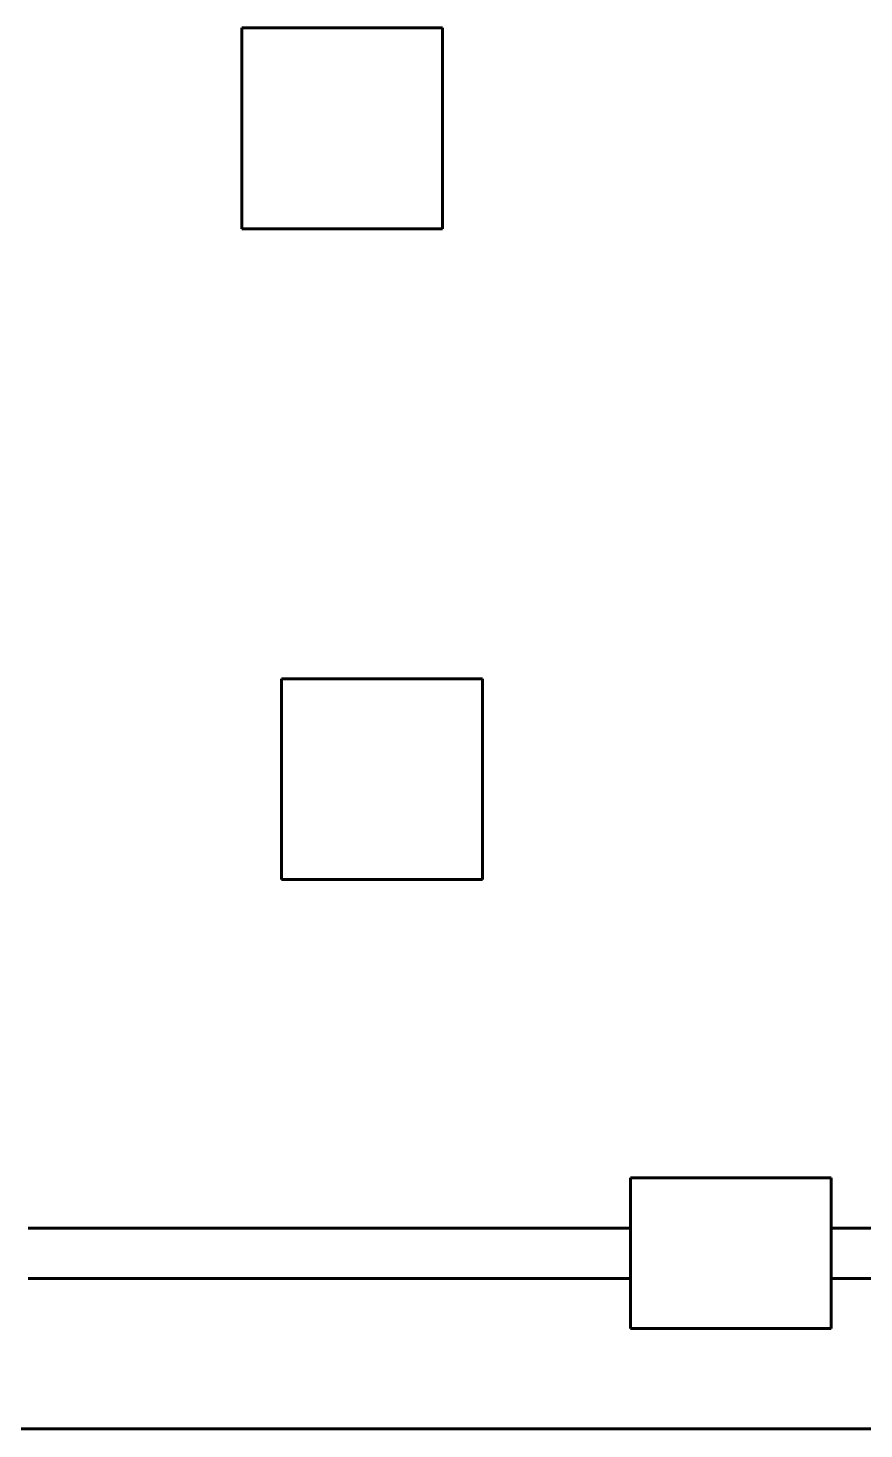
# Model space of a CAD drawing. Extents: x 0 to 297, y 0 to 292.
# Drawn here: x 106.34 to 114.66, y 62.79 to 76.74 of the extents above; entities that cross this region are included whole.
import ezdxf

# ---------------------------------------------------------------- set-up
doc = ezdxf.new("R2010")
doc.units = 0
doc.header["$MEASUREMENT"] = 0
doc.linetypes.add('K5LT_BASIC', pattern=[0])
doc.layers.add('Системный слой', color=7, linetype='Continuous')

# ---------------------------------------------------------------- blocks, each defined once
blk = doc.blocks.new('*U')
at = {"layer": 'Системный слой', "linetype": 'K5LT_BASIC', "lineweight": 60}
for p, q in [((110.467, 76.74), (108.467, 76.74)), ((108.467, 76.74), (108.467, 74.74)), ((110.467, 74.74), (110.467, 76.74)), ((108.467, 74.74), (110.467, 74.74)), ((110.864, 70.257), (108.864, 70.257)), ((108.864, 70.257), (108.864, 68.257)), ((110.864, 68.257), (110.864, 70.257)), ((108.864, 68.257), (110.864, 68.257))]:
    blk.add_line(p, q, dxfattribs=at)

msp = doc.modelspace()

# ---------------------------------------------------------------- linework, layer by layer
at = {"layer": 'Системный слой', "linetype": 'K5LT_BASIC', "lineweight": 60}
for p, q in [((114.338, 65.286), (112.338, 65.286)), ((112.338, 63.786), (112.338, 65.286)), ((112.338, 65.286), (112.338, 63.786)), ((112.338, 65.286), (114.338, 65.286)), ((114.338, 65.286), (112.338, 65.286)), ((112.338, 63.786), (112.338, 65.286)), ((112.338, 65.286), (112.338, 63.786)), ((112.338, 65.286), (114.338, 65.286)), ((114.338, 65.286), (114.338, 63.786)), ((114.338, 65.286), (114.338, 63.786)), ((114.338, 65.286), (114.338, 63.786)), ((114.338, 65.286), (114.338, 63.786)), ((106.338, 64.786), (112.338, 64.786)), ((112.337, 64.786), (106.338, 64.786)), ((114.338, 64.786), (120.338, 64.786)), ((114.338, 64.786), (120.338, 64.786)), ((112.338, 64.286), (106.338, 64.286)), ((120.338, 64.286), (114.338, 64.286)), ((114.338, 63.786), (112.338, 63.786)), ((112.338, 63.786), (114.338, 63.786)), ((114.338, 63.786), (112.338, 63.786)), ((112.338, 63.786), (114.338, 63.786)), ((113.588, 63.786), (112.838, 63.786)), ((113.588, 63.786), (112.838, 63.786)), ((146.338, 62.786), (88.338, 62.786))]:
    msp.add_line(p, q, dxfattribs=at)

# ---------------------------------------------------------------- block references
at = {"layer": 'Системный слой'}
msp.add_blockref('*U', (0, 0), dxfattribs=at)
msp.add_blockref('*U', (0, 0), dxfattribs=at)
msp.add_blockref('*U', (0, 0), dxfattribs=at)
msp.add_blockref('*U', (0, 0), dxfattribs=at)
msp.add_blockref('*U', (0, 0), dxfattribs=at)
msp.add_blockref('*U', (0, 0), dxfattribs=at)
msp.add_blockref('*U', (0, 0), dxfattribs=at)
msp.add_blockref('*U', (0, 0), dxfattribs=at)
msp.add_blockref('*U', (0, 0), dxfattribs=at)
msp.add_blockref('*U', (0, 0), dxfattribs=at)
msp.add_blockref('*U', (0, 0), dxfattribs=at)
msp.add_blockref('*U', (0, 0), dxfattribs=at)
msp.add_blockref('*U', (0, 0), dxfattribs=at)
msp.add_blockref('*U', (0, 0), dxfattribs=at)
msp.add_blockref('*U', (0, 0), dxfattribs=at)
msp.add_blockref('*U', (0, 0), dxfattribs=at)
msp.add_blockref('*U', (0, 0), dxfattribs=at)
msp.add_blockref('*U', (0, 0), dxfattribs=at)
msp.add_blockref('*U', (0, 0), dxfattribs=at)
msp.add_blockref('*U', (0, 0), dxfattribs=at)
msp.add_blockref('*U', (0, 0), dxfattribs=at)
msp.add_blockref('*U', (0, 0), dxfattribs=at)
msp.add_blockref('*U', (0, 0), dxfattribs=at)
msp.add_blockref('*U', (0, 0), dxfattribs=at)
msp.add_blockref('*U', (0, 0), dxfattribs=at)
msp.add_blockref('*U', (0, 0), dxfattribs=at)
msp.add_blockref('*U', (0, 0), dxfattribs=at)
msp.add_blockref('*U', (0, 0), dxfattribs=at)
msp.add_blockref('*U', (0, 0), dxfattribs=at)
msp.add_blockref('*U', (0, 0), dxfattribs=at)
msp.add_blockref('*U', (0, 0), dxfattribs=at)
msp.add_blockref('*U', (0, 0), dxfattribs=at)
msp.add_blockref('*U', (0, 0), dxfattribs=at)
msp.add_blockref('*U', (0, 0), dxfattribs=at)
msp.add_blockref('*U', (0, 0), dxfattribs=at)
msp.add_blockref('*U', (0, 0), dxfattribs=at)
msp.add_blockref('*U', (0, 0), dxfattribs=at)
msp.add_blockref('*U', (0, 0), dxfattribs=at)
msp.add_blockref('*U', (0, 0), dxfattribs=at)
msp.add_blockref('*U', (0, 0), dxfattribs=at)
msp.add_blockref('*U', (0, 0), dxfattribs=at)
msp.add_blockref('*U', (0, 0), dxfattribs=at)
msp.add_blockref('*U', (0, 0), dxfattribs=at)
msp.add_blockref('*U', (0, 0), dxfattribs=at)
msp.add_blockref('*U', (0, 0), dxfattribs=at)
msp.add_blockref('*U', (0, 0), dxfattribs=at)
msp.add_blockref('*U', (0, 0), dxfattribs=at)
msp.add_blockref('*U', (0, 0), dxfattribs=at)
msp.add_blockref('*U', (0, 0), dxfattribs=at)
msp.add_blockref('*U', (0, 0), dxfattribs=at)
msp.add_blockref('*U', (0, 0), dxfattribs=at)
msp.add_blockref('*U', (0, 0), dxfattribs=at)
msp.add_blockref('*U', (0, 0), dxfattribs=at)
msp.add_blockref('*U', (0, 0), dxfattribs=at)
msp.add_blockref('*U', (0, 0), dxfattribs=at)
msp.add_blockref('*U', (0, 0), dxfattribs=at)
msp.add_blockref('*U', (0, 0), dxfattribs=at)
msp.add_blockref('*U', (0, 0), dxfattribs=at)
msp.add_blockref('*U', (0, 0), dxfattribs=at)
msp.add_blockref('*U', (0, 0), dxfattribs=at)
msp.add_blockref('*U', (0, 0), dxfattribs=at)
msp.add_blockref('*U', (0, 0), dxfattribs=at)
msp.add_blockref('*U', (0, 0), dxfattribs=at)
msp.add_blockref('*U', (0, 0), dxfattribs=at)
msp.add_blockref('*U', (0, 0), dxfattribs=at)
msp.add_blockref('*U', (0, 0), dxfattribs=at)
msp.add_blockref('*U', (0, 0), dxfattribs=at)
msp.add_blockref('*U', (0, 0), dxfattribs=at)
msp.add_blockref('*U', (0, 0), dxfattribs=at)
msp.add_blockref('*U', (0, 0), dxfattribs=at)
msp.add_blockref('*U', (0, 0), dxfattribs=at)
msp.add_blockref('*U', (0, 0), dxfattribs=at)
msp.add_blockref('*U', (0, 0), dxfattribs=at)
msp.add_blockref('*U', (0, 0), dxfattribs=at)
msp.add_blockref('*U', (0, 0), dxfattribs=at)
msp.add_blockref('*U', (0, 0), dxfattribs=at)
msp.add_blockref('*U', (0, 0), dxfattribs=at)
msp.add_blockref('*U', (0, 0), dxfattribs=at)
msp.add_blockref('*U', (0, 0), dxfattribs=at)
msp.add_blockref('*U', (0, 0), dxfattribs=at)
msp.add_blockref('*U', (0, 0), dxfattribs=at)
msp.add_blockref('*U', (0, 0), dxfattribs=at)
msp.add_blockref('*U', (0, 0), dxfattribs=at)
msp.add_blockref('*U', (0, 0), dxfattribs=at)
msp.add_blockref('*U', (0, 0), dxfattribs=at)
msp.add_blockref('*U', (0, 0), dxfattribs=at)
msp.add_blockref('*U', (0, 0), dxfattribs=at)
msp.add_blockref('*U', (0, 0), dxfattribs=at)
msp.add_blockref('*U', (0, 0), dxfattribs=at)
msp.add_blockref('*U', (0, 0), dxfattribs=at)
msp.add_blockref('*U', (0, 0), dxfattribs=at)
msp.add_blockref('*U', (0, 0), dxfattribs=at)
msp.add_blockref('*U', (0, 0), dxfattribs=at)
msp.add_blockref('*U', (0, 0), dxfattribs=at)
msp.add_blockref('*U', (0, 0), dxfattribs=at)
msp.add_blockref('*U', (0, 0), dxfattribs=at)
msp.add_blockref('*U', (0, 0), dxfattribs=at)
msp.add_blockref('*U', (0, 0), dxfattribs=at)
msp.add_blockref('*U', (0, 0), dxfattribs=at)
msp.add_blockref('*U', (0, 0), dxfattribs=at)
msp.add_blockref('*U', (0, 0), dxfattribs=at)
msp.add_blockref('*U', (0, 0), dxfattribs=at)
msp.add_blockref('*U', (0, 0), dxfattribs=at)
msp.add_blockref('*U', (0, 0), dxfattribs=at)
msp.add_blockref('*U', (0, 0), dxfattribs=at)
msp.add_blockref('*U', (0, 0), dxfattribs=at)
msp.add_blockref('*U', (0, 0), dxfattribs=at)
msp.add_blockref('*U', (0, 0), dxfattribs=at)
msp.add_blockref('*U', (0, 0), dxfattribs=at)
msp.add_blockref('*U', (0, 0), dxfattribs=at)
msp.add_blockref('*U', (0, 0), dxfattribs=at)
msp.add_blockref('*U', (0, 0), dxfattribs=at)
msp.add_blockref('*U', (0, 0), dxfattribs=at)
msp.add_blockref('*U', (0, 0), dxfattribs=at)
msp.add_blockref('*U', (0, 0), dxfattribs=at)
msp.add_blockref('*U', (0, 0), dxfattribs=at)
msp.add_blockref('*U', (0, 0), dxfattribs=at)
msp.add_blockref('*U', (0, 0), dxfattribs=at)
msp.add_blockref('*U', (0, 0), dxfattribs=at)
msp.add_blockref('*U', (0, 0), dxfattribs=at)
msp.add_blockref('*U', (0, 0), dxfattribs=at)
msp.add_blockref('*U', (0, 0), dxfattribs=at)
msp.add_blockref('*U', (0, 0), dxfattribs=at)
msp.add_blockref('*U', (0, 0), dxfattribs=at)
msp.add_blockref('*U', (0, 0), dxfattribs=at)
msp.add_blockref('*U', (0, 0), dxfattribs=at)
msp.add_blockref('*U', (0, 0), dxfattribs=at)
msp.add_blockref('*U', (0, 0), dxfattribs=at)
msp.add_blockref('*U', (0, 0), dxfattribs=at)
msp.add_blockref('*U', (0, 0), dxfattribs=at)
msp.add_blockref('*U', (0, 0), dxfattribs=at)
msp.add_blockref('*U', (0, 0), dxfattribs=at)
msp.add_blockref('*U', (0, 0), dxfattribs=at)
msp.add_blockref('*U', (0, 0), dxfattribs=at)
msp.add_blockref('*U', (0, 0), dxfattribs=at)
msp.add_blockref('*U', (0, 0), dxfattribs=at)
msp.add_blockref('*U', (0, 0), dxfattribs=at)
msp.add_blockref('*U', (0, 0), dxfattribs=at)
msp.add_blockref('*U', (0, 0), dxfattribs=at)
msp.add_blockref('*U', (0, 0), dxfattribs=at)
msp.add_blockref('*U', (0, 0), dxfattribs=at)
msp.add_blockref('*U', (0, 0), dxfattribs=at)
msp.add_blockref('*U', (0, 0), dxfattribs=at)
msp.add_blockref('*U', (0, 0), dxfattribs=at)
msp.add_blockref('*U', (0, 0), dxfattribs=at)
msp.add_blockref('*U', (0, 0), dxfattribs=at)
msp.add_blockref('*U', (0, 0), dxfattribs=at)
msp.add_blockref('*U', (0, 0), dxfattribs=at)
msp.add_blockref('*U', (0, 0), dxfattribs=at)
msp.add_blockref('*U', (0, 0), dxfattribs=at)
msp.add_blockref('*U', (0, 0), dxfattribs=at)
msp.add_blockref('*U', (0, 0), dxfattribs=at)
msp.add_blockref('*U', (0, 0), dxfattribs=at)
msp.add_blockref('*U', (0, 0), dxfattribs=at)
msp.add_blockref('*U', (0, 0), dxfattribs=at)
msp.add_blockref('*U', (0, 0), dxfattribs=at)
msp.add_blockref('*U', (0, 0), dxfattribs=at)
msp.add_blockref('*U', (0, 0), dxfattribs=at)
msp.add_blockref('*U', (0, 0), dxfattribs=at)
msp.add_blockref('*U', (0, 0), dxfattribs=at)
msp.add_blockref('*U', (0, 0), dxfattribs=at)
msp.add_blockref('*U', (0, 0), dxfattribs=at)
msp.add_blockref('*U', (0, 0), dxfattribs=at)
msp.add_blockref('*U', (0, 0), dxfattribs=at)
msp.add_blockref('*U', (0, 0), dxfattribs=at)
msp.add_blockref('*U', (0, 0), dxfattribs=at)
msp.add_blockref('*U', (0, 0), dxfattribs=at)
msp.add_blockref('*U', (0, 0), dxfattribs=at)
msp.add_blockref('*U', (0, 0), dxfattribs=at)
msp.add_blockref('*U', (0, 0), dxfattribs=at)
msp.add_blockref('*U', (0, 0), dxfattribs=at)
msp.add_blockref('*U', (0, 0), dxfattribs=at)
msp.add_blockref('*U', (0, 0), dxfattribs=at)
msp.add_blockref('*U', (0, 0), dxfattribs=at)
msp.add_blockref('*U', (0, 0), dxfattribs=at)
msp.add_blockref('*U', (0, 0), dxfattribs=at)
msp.add_blockref('*U', (0, 0), dxfattribs=at)
msp.add_blockref('*U', (0, 0), dxfattribs=at)
msp.add_blockref('*U', (0, 0), dxfattribs=at)
msp.add_blockref('*U', (0, 0), dxfattribs=at)
msp.add_blockref('*U', (0, 0), dxfattribs=at)
msp.add_blockref('*U', (0, 0), dxfattribs=at)
msp.add_blockref('*U', (0, 0), dxfattribs=at)
msp.add_blockref('*U', (0, 0), dxfattribs=at)
msp.add_blockref('*U', (0, 0), dxfattribs=at)
msp.add_blockref('*U', (0, 0), dxfattribs=at)
msp.add_blockref('*U', (0, 0), dxfattribs=at)
msp.add_blockref('*U', (0, 0), dxfattribs=at)
msp.add_blockref('*U', (0, 0), dxfattribs=at)
msp.add_blockref('*U', (0, 0), dxfattribs=at)
msp.add_blockref('*U', (0, 0), dxfattribs=at)
msp.add_blockref('*U', (0, 0), dxfattribs=at)
msp.add_blockref('*U', (0, 0), dxfattribs=at)
msp.add_blockref('*U', (0, 0), dxfattribs=at)
msp.add_blockref('*U', (0, 0), dxfattribs=at)
msp.add_blockref('*U', (0, 0), dxfattribs=at)
msp.add_blockref('*U', (0, 0), dxfattribs=at)
msp.add_blockref('*U', (0, 0), dxfattribs=at)
msp.add_blockref('*U', (0, 0), dxfattribs=at)
msp.add_blockref('*U', (0, 0), dxfattribs=at)
msp.add_blockref('*U', (0, 0), dxfattribs=at)
msp.add_blockref('*U', (0, 0), dxfattribs=at)
msp.add_blockref('*U', (0, 0), dxfattribs=at)
msp.add_blockref('*U', (0, 0), dxfattribs=at)
msp.add_blockref('*U', (0, 0), dxfattribs=at)
msp.add_blockref('*U', (0, 0), dxfattribs=at)
msp.add_blockref('*U', (0, 0), dxfattribs=at)
msp.add_blockref('*U', (0, 0), dxfattribs=at)
msp.add_blockref('*U', (0, 0), dxfattribs=at)
msp.add_blockref('*U', (0, 0), dxfattribs=at)
msp.add_blockref('*U', (0, 0), dxfattribs=at)
msp.add_blockref('*U', (0, 0), dxfattribs=at)
msp.add_blockref('*U', (0, 0), dxfattribs=at)
msp.add_blockref('*U', (0, 0), dxfattribs=at)
msp.add_blockref('*U', (0, 0), dxfattribs=at)
msp.add_blockref('*U', (0, 0), dxfattribs=at)
msp.add_blockref('*U', (0, 0), dxfattribs=at)
msp.add_blockref('*U', (0, 0), dxfattribs=at)
msp.add_blockref('*U', (0, 0), dxfattribs=at)
msp.add_blockref('*U', (0, 0), dxfattribs=at)
msp.add_blockref('*U', (0, 0), dxfattribs=at)
msp.add_blockref('*U', (0, 0), dxfattribs=at)
msp.add_blockref('*U', (0, 0), dxfattribs=at)
msp.add_blockref('*U', (0, 0), dxfattribs=at)
msp.add_blockref('*U', (0, 0), dxfattribs=at)
msp.add_blockref('*U', (0, 0), dxfattribs=at)
msp.add_blockref('*U', (0, 0), dxfattribs=at)
msp.add_blockref('*U', (0, 0), dxfattribs=at)
msp.add_blockref('*U', (0, 0), dxfattribs=at)
msp.add_blockref('*U', (0, 0), dxfattribs=at)
msp.add_blockref('*U', (0, 0), dxfattribs=at)
msp.add_blockref('*U', (0, 0), dxfattribs=at)
msp.add_blockref('*U', (0, 0), dxfattribs=at)
msp.add_blockref('*U', (0, 0), dxfattribs=at)
msp.add_blockref('*U', (0, 0), dxfattribs=at)
msp.add_blockref('*U', (0, 0), dxfattribs=at)
msp.add_blockref('*U', (0, 0), dxfattribs=at)
msp.add_blockref('*U', (0, 0), dxfattribs=at)
msp.add_blockref('*U', (0, 0), dxfattribs=at)
msp.add_blockref('*U', (0, 0), dxfattribs=at)
msp.add_blockref('*U', (0, 0), dxfattribs=at)
msp.add_blockref('*U', (0, 0), dxfattribs=at)
msp.add_blockref('*U', (0, 0), dxfattribs=at)
msp.add_blockref('*U', (0, 0), dxfattribs=at)
msp.add_blockref('*U', (0, 0), dxfattribs=at)
msp.add_blockref('*U', (0, 0), dxfattribs=at)
msp.add_blockref('*U', (0, 0), dxfattribs=at)
msp.add_blockref('*U', (0, 0), dxfattribs=at)
msp.add_blockref('*U', (0, 0), dxfattribs=at)
msp.add_blockref('*U', (0, 0), dxfattribs=at)
msp.add_blockref('*U', (0, 0), dxfattribs=at)
msp.add_blockref('*U', (0, 0), dxfattribs=at)
msp.add_blockref('*U', (0, 0), dxfattribs=at)
msp.add_blockref('*U', (0, 0), dxfattribs=at)
msp.add_blockref('*U', (0, 0), dxfattribs=at)
msp.add_blockref('*U', (0, 0), dxfattribs=at)
msp.add_blockref('*U', (0, 0), dxfattribs=at)
msp.add_blockref('*U', (0, 0), dxfattribs=at)
msp.add_blockref('*U', (0, 0), dxfattribs=at)
msp.add_blockref('*U', (0, 0), dxfattribs=at)
msp.add_blockref('*U', (0, 0), dxfattribs=at)
msp.add_blockref('*U', (0, 0), dxfattribs=at)
msp.add_blockref('*U', (0, 0), dxfattribs=at)
msp.add_blockref('*U', (0, 0), dxfattribs=at)
msp.add_blockref('*U', (0, 0), dxfattribs=at)
msp.add_blockref('*U', (0, 0), dxfattribs=at)
msp.add_blockref('*U', (0, 0), dxfattribs=at)
msp.add_blockref('*U', (0, 0), dxfattribs=at)
msp.add_blockref('*U', (0, 0), dxfattribs=at)
msp.add_blockref('*U', (0, 0), dxfattribs=at)
msp.add_blockref('*U', (0, 0), dxfattribs=at)
msp.add_blockref('*U', (0, 0), dxfattribs=at)
msp.add_blockref('*U', (0, 0), dxfattribs=at)
msp.add_blockref('*U', (0, 0), dxfattribs=at)
msp.add_blockref('*U', (0, 0), dxfattribs=at)
msp.add_blockref('*U', (0, 0), dxfattribs=at)
msp.add_blockref('*U', (0, 0), dxfattribs=at)
msp.add_blockref('*U', (0, 0), dxfattribs=at)
msp.add_blockref('*U', (0, 0), dxfattribs=at)
msp.add_blockref('*U', (0, 0), dxfattribs=at)
msp.add_blockref('*U', (0, 0), dxfattribs=at)
msp.add_blockref('*U', (0, 0), dxfattribs=at)
msp.add_blockref('*U', (0, 0), dxfattribs=at)
msp.add_blockref('*U', (0, 0), dxfattribs=at)
msp.add_blockref('*U', (0, 0), dxfattribs=at)
msp.add_blockref('*U', (0, 0), dxfattribs=at)
msp.add_blockref('*U', (0, 0), dxfattribs=at)
msp.add_blockref('*U', (0, 0), dxfattribs=at)
msp.add_blockref('*U', (0, 0), dxfattribs=at)
msp.add_blockref('*U', (0, 0), dxfattribs=at)
msp.add_blockref('*U', (0, 0), dxfattribs=at)
msp.add_blockref('*U', (0, 0), dxfattribs=at)
msp.add_blockref('*U', (0, 0), dxfattribs=at)
msp.add_blockref('*U', (0, 0), dxfattribs=at)
msp.add_blockref('*U', (0, 0), dxfattribs=at)
msp.add_blockref('*U', (0, 0), dxfattribs=at)
msp.add_blockref('*U', (0, 0), dxfattribs=at)
msp.add_blockref('*U', (0, 0), dxfattribs=at)
msp.add_blockref('*U', (0, 0), dxfattribs=at)
msp.add_blockref('*U', (0, 0), dxfattribs=at)
msp.add_blockref('*U', (0, 0), dxfattribs=at)
msp.add_blockref('*U', (0, 0), dxfattribs=at)
msp.add_blockref('*U', (0, 0), dxfattribs=at)
msp.add_blockref('*U', (0, 0), dxfattribs=at)
msp.add_blockref('*U', (0, 0), dxfattribs=at)
msp.add_blockref('*U', (0, 0), dxfattribs=at)
msp.add_blockref('*U', (0, 0), dxfattribs=at)
msp.add_blockref('*U', (0, 0), dxfattribs=at)
msp.add_blockref('*U', (0, 0), dxfattribs=at)
msp.add_blockref('*U', (0, 0), dxfattribs=at)
msp.add_blockref('*U', (0, 0), dxfattribs=at)
msp.add_blockref('*U', (0, 0), dxfattribs=at)
msp.add_blockref('*U', (0, 0), dxfattribs=at)
msp.add_blockref('*U', (0, 0), dxfattribs=at)
msp.add_blockref('*U', (0, 0), dxfattribs=at)
msp.add_blockref('*U', (0, 0), dxfattribs=at)
msp.add_blockref('*U', (0, 0), dxfattribs=at)
msp.add_blockref('*U', (0, 0), dxfattribs=at)
msp.add_blockref('*U', (0, 0), dxfattribs=at)
msp.add_blockref('*U', (0, 0), dxfattribs=at)
msp.add_blockref('*U', (0, 0), dxfattribs=at)
msp.add_blockref('*U', (0, 0), dxfattribs=at)
msp.add_blockref('*U', (0, 0), dxfattribs=at)
msp.add_blockref('*U', (0, 0), dxfattribs=at)
msp.add_blockref('*U', (0, 0), dxfattribs=at)
msp.add_blockref('*U', (0, 0), dxfattribs=at)
msp.add_blockref('*U', (0, 0), dxfattribs=at)
msp.add_blockref('*U', (0, 0), dxfattribs=at)
msp.add_blockref('*U', (0, 0), dxfattribs=at)
msp.add_blockref('*U', (0, 0), dxfattribs=at)
msp.add_blockref('*U', (0, 0), dxfattribs=at)
msp.add_blockref('*U', (0, 0), dxfattribs=at)
msp.add_blockref('*U', (0, 0), dxfattribs=at)
msp.add_blockref('*U', (0, 0), dxfattribs=at)
msp.add_blockref('*U', (0, 0), dxfattribs=at)
msp.add_blockref('*U', (0, 0), dxfattribs=at)
msp.add_blockref('*U', (0, 0), dxfattribs=at)
msp.add_blockref('*U', (0, 0), dxfattribs=at)
msp.add_blockref('*U', (0, 0), dxfattribs=at)
msp.add_blockref('*U', (0, 0), dxfattribs=at)
msp.add_blockref('*U', (0, 0), dxfattribs=at)
msp.add_blockref('*U', (0, 0), dxfattribs=at)
msp.add_blockref('*U', (0, 0), dxfattribs=at)
msp.add_blockref('*U', (0, 0), dxfattribs=at)
msp.add_blockref('*U', (0, 0), dxfattribs=at)
msp.add_blockref('*U', (0, 0), dxfattribs=at)
msp.add_blockref('*U', (0, 0), dxfattribs=at)
msp.add_blockref('*U', (0, 0), dxfattribs=at)
msp.add_blockref('*U', (0, 0), dxfattribs=at)
msp.add_blockref('*U', (0, 0), dxfattribs=at)
msp.add_blockref('*U', (0, 0), dxfattribs=at)
msp.add_blockref('*U', (0, 0), dxfattribs=at)
msp.add_blockref('*U', (0, 0), dxfattribs=at)
msp.add_blockref('*U', (0, 0), dxfattribs=at)
msp.add_blockref('*U', (0, 0), dxfattribs=at)
msp.add_blockref('*U', (0, 0), dxfattribs=at)
msp.add_blockref('*U', (0, 0), dxfattribs=at)
msp.add_blockref('*U', (0, 0), dxfattribs=at)
msp.add_blockref('*U', (0, 0), dxfattribs=at)
msp.add_blockref('*U', (0, 0), dxfattribs=at)
msp.add_blockref('*U', (0, 0), dxfattribs=at)
msp.add_blockref('*U', (0, 0), dxfattribs=at)
msp.add_blockref('*U', (0, 0), dxfattribs=at)
msp.add_blockref('*U', (0, 0), dxfattribs=at)
msp.add_blockref('*U', (0, 0), dxfattribs=at)
msp.add_blockref('*U', (0, 0), dxfattribs=at)
msp.add_blockref('*U', (0, 0), dxfattribs=at)
msp.add_blockref('*U', (0, 0), dxfattribs=at)
msp.add_blockref('*U', (0, 0), dxfattribs=at)
msp.add_blockref('*U', (0, 0), dxfattribs=at)
msp.add_blockref('*U', (0, 0), dxfattribs=at)
msp.add_blockref('*U', (0, 0), dxfattribs=at)
msp.add_blockref('*U', (0, 0), dxfattribs=at)
msp.add_blockref('*U', (0, 0), dxfattribs=at)
msp.add_blockref('*U', (0, 0), dxfattribs=at)
msp.add_blockref('*U', (0, 0), dxfattribs=at)
msp.add_blockref('*U', (0, 0), dxfattribs=at)
msp.add_blockref('*U', (0, 0), dxfattribs=at)
msp.add_blockref('*U', (0, 0), dxfattribs=at)
msp.add_blockref('*U', (0, 0), dxfattribs=at)
msp.add_blockref('*U', (0, 0), dxfattribs=at)
msp.add_blockref('*U', (0, 0), dxfattribs=at)
msp.add_blockref('*U', (0, 0), dxfattribs=at)
msp.add_blockref('*U', (0, 0), dxfattribs=at)
msp.add_blockref('*U', (0, 0), dxfattribs=at)
msp.add_blockref('*U', (0, 0), dxfattribs=at)
msp.add_blockref('*U', (0, 0), dxfattribs=at)
msp.add_blockref('*U', (0, 0), dxfattribs=at)
msp.add_blockref('*U', (0, 0), dxfattribs=at)
msp.add_blockref('*U', (0, 0), dxfattribs=at)
msp.add_blockref('*U', (0, 0), dxfattribs=at)
msp.add_blockref('*U', (0, 0), dxfattribs=at)
msp.add_blockref('*U', (0, 0), dxfattribs=at)
msp.add_blockref('*U', (0, 0), dxfattribs=at)
msp.add_blockref('*U', (0, 0), dxfattribs=at)
msp.add_blockref('*U', (0, 0), dxfattribs=at)
msp.add_blockref('*U', (0, 0), dxfattribs=at)
msp.add_blockref('*U', (0, 0), dxfattribs=at)
msp.add_blockref('*U', (0, 0), dxfattribs=at)
msp.add_blockref('*U', (0, 0), dxfattribs=at)
msp.add_blockref('*U', (0, 0), dxfattribs=at)
msp.add_blockref('*U', (0, 0), dxfattribs=at)
msp.add_blockref('*U', (0, 0), dxfattribs=at)
msp.add_blockref('*U', (0, 0), dxfattribs=at)
msp.add_blockref('*U', (0, 0), dxfattribs=at)
msp.add_blockref('*U', (0, 0), dxfattribs=at)
msp.add_blockref('*U', (0, 0), dxfattribs=at)
msp.add_blockref('*U', (0, 0), dxfattribs=at)
msp.add_blockref('*U', (0, 0), dxfattribs=at)
msp.add_blockref('*U', (0, 0), dxfattribs=at)
msp.add_blockref('*U', (0, 0), dxfattribs=at)
msp.add_blockref('*U', (0, 0), dxfattribs=at)
msp.add_blockref('*U', (0, 0), dxfattribs=at)
msp.add_blockref('*U', (0, 0), dxfattribs=at)
msp.add_blockref('*U', (0, 0), dxfattribs=at)
msp.add_blockref('*U', (0, 0), dxfattribs=at)
msp.add_blockref('*U', (0, 0), dxfattribs=at)
msp.add_blockref('*U', (0, 0), dxfattribs=at)
msp.add_blockref('*U', (0, 0), dxfattribs=at)
msp.add_blockref('*U', (0, 0), dxfattribs=at)
msp.add_blockref('*U', (0, 0), dxfattribs=at)

doc.saveas('drawing.dxf')
